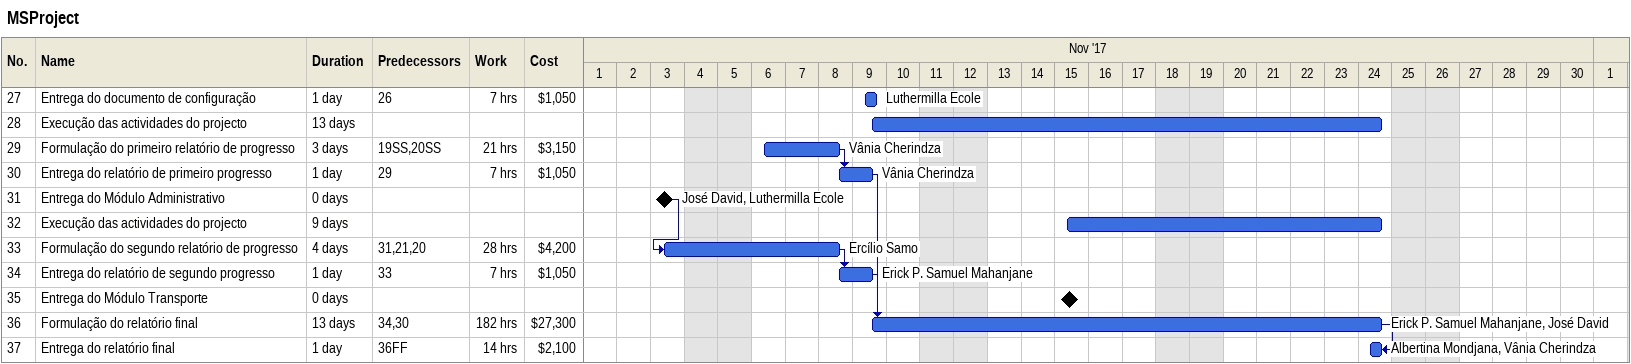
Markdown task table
MSProject

| ID | Task | Duration | Start | Finish | Predecessors | Resources | Work (h) | Cost ($) |
|---|---|---|---|---|---|---|---|---|
| 27 | Entrega do documento de configuração | 1d | 2017-11-09 | 2017-11-09 | 26 | Luthermilla Ecole | 7 | 1050 |
| 28 | Execução das actividades do projecto | 13d | 2017-11-09 | 2017-11-24 |  |  |  |  |
| 29 | Formulação do primeiro relatório de progresso | 3d | 2017-11-06 | 2017-11-08 | 19SS, 20SS | Vânia Cherindza | 21 | 3150 |
| 30 | Entrega do relatório de primeiro progresso | 1d | 2017-11-08 | 2017-11-09 | 29 | Vânia Cherindza | 7 | 1050 |
| 31 | Entrega do Módulo Administrativo | 0d | 2017-11-03 | 2017-11-03 |  | José David, Luthermilla Ecole |  |  |
| 32 | Execução das actividades do projecto | 9d | 2017-11-15 | 2017-11-24 |  |  |  |  |
| 33 | Formulação do segundo relatório de progresso | 4d | 2017-11-03 | 2017-11-08 | 31, 21, 20 | Ercílio Samo | 28 | 4200 |
| 34 | Entrega do relatório de segundo progresso | 1d | 2017-11-08 | 2017-11-09 | 33 | Erick P. Samuel Mahanjane | 7 | 1050 |
| 35 | Entrega do Módulo Transporte | 0d | 2017-11-15 | 2017-11-15 |  |  |  |  |
| 36 | Formulação do relatório final | 13d | 2017-11-09 | 2017-11-24 | 34, 30 | Erick P. Samuel Mahanjane, José David | 182 | 27300 |
| 37 | Entrega do relatório final | 1d | 2017-11-24 | 2017-11-24 | 36FF | Albertina Mondjana, Vânia Cherindza | 14 | 2100 |
